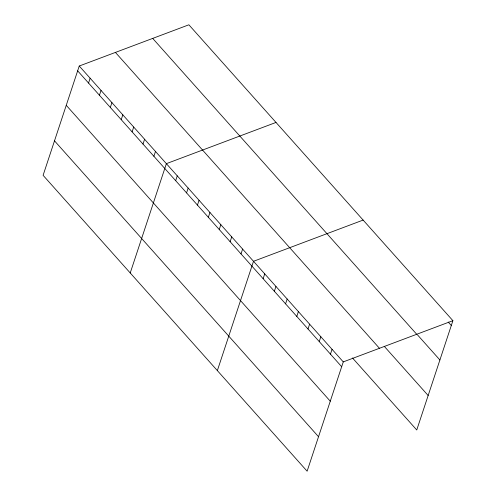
<?xml version="1.0" encoding="UTF-8"?>
<svg xmlns="http://www.w3.org/2000/svg" width="496" height="496" viewBox="0 0 496 496"><rect width="100%" height="100%" fill="white"/><g stroke="black" fill="none" stroke-linecap="round" stroke-linejoin="round"><path stroke-width="0.74" d="M79.248 66.018L43.102 175.324L307.123 471.2L343.275 361.894L452.898 320.676L188.877 24.8L79.248 66.018L343.275 361.894M88.548 83.043L90.142 78.219M99.436 95.244L101.035 90.427M110.329 107.452L111.922 102.629M121.222 119.654L122.816 114.836M132.11 131.862L133.703 127.038M143.003 144.063L144.596 139.246M153.89 156.271L155.49 151.454M130.231 272.961L166.377 163.655L276.005 122.438M175.677 180.68L177.27 175.863M186.564 192.888L188.158 188.065M197.458 205.09L199.051 200.272M208.351 217.298L209.944 212.474M219.238 229.499L220.832 224.682M230.132 241.707L231.725 236.883M241.019 253.909L242.612 249.091M217.36 370.599L253.506 261.299L363.128 220.081M263.134 278.69L264.728 273.873M274.356 291.264L275.95 286.446M285.572 303.843L287.172 299.02M296.794 316.417L298.387 311.593M308.016 328.991L309.609 324.173M319.238 341.564L320.831 336.747M330.46 354.138L332.053 349.32M452.898 320.676L416.752 429.982L352.482 357.963M448.248 322.071L451.304 325.5M417.458 334.831L439.902 359.978M152.7 38.403L416.721 334.279M384.288 346.351L428.153 395.504M115.425 52.415L379.452 348.291M77.655 70.835L341.682 366.718M66.253 105.313L330.274 401.196M54.504 140.839L318.531 436.722"/></g></svg>
